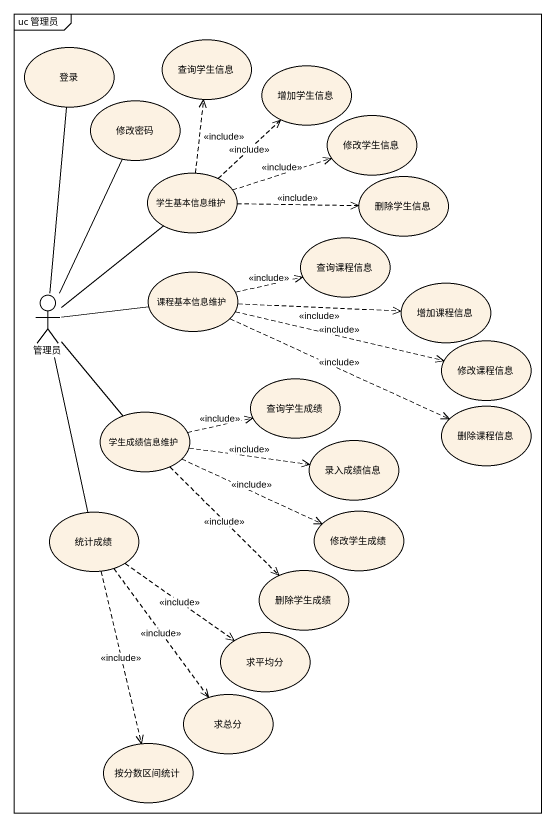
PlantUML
@startuml
mainframe uc 管理员
usecase 登录
usecase 查询学生信息
usecase 增加学生信息
usecase 修改密码
usecase 修改学生信息
usecase 学生基本信息维护
usecase 删除学生信息
usecase 查询课程信息
usecase 课程基本信息维护
usecase 增加课程信息
actor 管理员
usecase 修改课程信息
usecase 查询学生成绩
usecase 删除课程信息
usecase 学生成绩信息维护
usecase 录入成绩信息
usecase 统计成绩
usecase 修改学生成绩
usecase 删除学生成绩
usecase 求平均分
usecase 求总分
usecase 按分数区间统计
学生基本信息维护 .up.> 查询学生信息 : <<include>>
学生基本信息维护 .up.> 增加学生信息 : <<include>>
学生基本信息维护 .right.> 修改学生信息 : <<include>>
学生基本信息维护 .right.> 删除学生信息 : <<include>>
课程基本信息维护 .right.> 查询课程信息 : <<include>>
课程基本信息维护 .right.> 增加课程信息 : <<include>>
课程基本信息维护 .right.> 修改课程信息 : <<include>>
课程基本信息维护 .right.> 删除课程信息 : <<include>>
管理员 -up- 登录
管理员 -up- 修改密码
管理员 -up- 学生基本信息维护
管理员 -right- 课程基本信息维护
管理员 -- 学生成绩信息维护
管理员 -- 统计成绩
学生成绩信息维护 .right.> 查询学生成绩 : <<include>>
学生成绩信息维护 .right.> 录入成绩信息 : <<include>>
学生成绩信息维护 .right.> 修改学生成绩 : <<include>>
学生成绩信息维护 ..> 删除学生成绩 : <<include>>
统计成绩 ..> 求平均分 : <<include>>
统计成绩 ..> 求总分 : <<include>>
统计成绩 ..> 按分数区间统计 : <<include>>
@enduml
